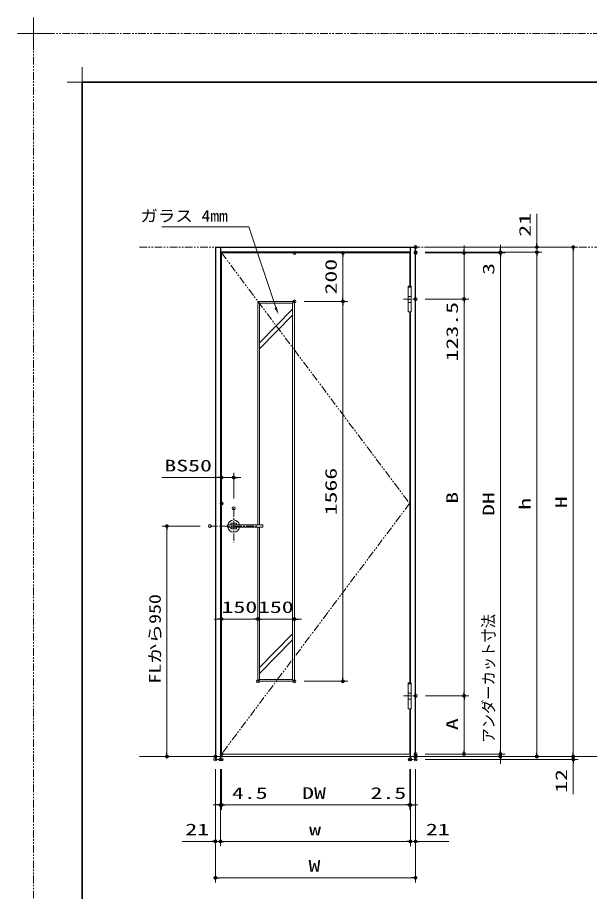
# Model space of a CAD drawing. Units: millimetres, scale not verified. Extents: x -1306 to 1306, y -607 to 607.
# Drawn here: x -1306 to -835, y -113 to 607 of the extents above; entities that cross this region are included whole.
import ezdxf
from ezdxf.enums import TextEntityAlignment as Align

# ---------------------------------------------------------------- set-up
doc = ezdxf.new("R2010")
doc.units = ezdxf.units.MM
doc.header["$LTSCALE"] = 5
doc.header["$PDMODE"] = 32
doc.header["$PDSIZE"] = 2.5
for name, pattern in [('USER1', [2.5, 1.25, -0.25, 0.25, -0.25, 0.25, -0.25]), ('USER2', [0.375, 0.25, -0.125]), ('USER3', [2, 1.25, -0.25, 0.25, -0.25])]:
    doc.linetypes.add(name, pattern=pattern)
for name, color, linetype, lineweight in [('0-1_線(黄)', 2, 'Continuous', 15), ('0-2_線(白)', 7, 'Continuous', 30), ('0-3_線(水)', 4, 'Continuous', 9), ('0-4_寸法線', 3, 'Continuous', 13), ('0-5_二点鎖線', 4, 'USER1', 9), ('0-6_点線(水)', 6, 'USER2', 9), ('0-7_0', 3, 'Continuous', 25), ('0-8_DEFPOINTS', 7, 'Continuous', 5), ('0-A_中心線', 3, 'USER3', 9), ('0-C_陰線', 4, 'USER1', 9), ('0-D_図面枠', 7, 'Continuous', 35), ('0-E_一般', 7, 'Continuous', 5)]:
    doc.layers.add(name, color=color, linetype=linetype, lineweight=lineweight)
doc.styles.add('ＭＳ ゴシック', font='')
doc.styles.get('ＭＳ ゴシック').set_extended_font_data('MS Gothic')

# ---------------------------------------------------------------- blocks, each defined once
blk = doc.blocks.new('_DOT')
at = {"layer": '0-7_0'}
blk.add_line((-2.5, 0), (-5, 0), dxfattribs=at)
for points in [[(0, 0), (-2.5, 0), (-2.48, 0.313)], [(0, 0), (-2.48, -0.313), (-2.5, 0)], [(0, 0), (-2.48, 0.313), (-2.421, 0.622)], [(0, 0), (-2.421, -0.622), (-2.48, -0.313)], [(0, 0), (-2.421, 0.622), (-2.324, 0.92)], [(0, 0), (-2.324, -0.92), (-2.421, -0.622)], [(0, 0), (-2.324, 0.92), (-2.191, 1.204)], [(0, 0), (-2.191, -1.204), (-2.324, -0.92)], [(0, 0), (-2.191, 1.204), (-2.023, 1.469)], [(0, 0), (-2.023, -1.469), (-2.191, -1.204)], [(0, 0), (-2.023, 1.469), (-1.822, 1.711)], [(0, 0), (-1.822, -1.711), (-2.023, -1.469)], [(0, 0), (-1.822, 1.711), (-1.594, 1.926)], [(0, 0), (-1.594, -1.926), (-1.822, -1.711)], [(0, 0), (-1.594, 1.926), (-1.34, 2.111)], [(0, 0), (-1.34, -2.111), (-1.594, -1.926)], [(0, 0), (-1.34, 2.111), (-1.064, 2.262)], [(0, 0), (-1.064, -2.262), (-1.34, -2.111)], [(0, 0), (-1.064, 2.262), (-0.773, 2.378)], [(0, 0), (-0.773, -2.378), (-1.064, -2.262)], [(0, 0), (-0.773, 2.378), (-0.468, 2.456)], [(0, 0), (-0.468, -2.456), (-0.773, -2.378)], [(0, 0), (-0.468, 2.456), (-0.157, 2.495)], [(0, 0), (-0.157, -2.495), (-0.468, -2.456)], [(0, 0), (-0.157, 2.495), (0.157, 2.495)], [(0, 0), (0.157, -2.495), (-0.157, -2.495)], [(0, 0), (0.157, 2.495), (0.468, 2.456)], [(0, 0), (0.468, 2.456), (0.773, 2.378)], [(0, 0), (0.773, 2.378), (1.064, 2.262)], [(0, 0), (1.064, 2.262), (1.34, 2.111)], [(0, 0), (1.34, 2.111), (1.594, 1.926)], [(0, 0), (1.594, 1.926), (1.822, 1.711)], [(0, 0), (1.822, 1.711), (2.023, 1.469)], [(0, 0), (2.023, 1.469), (2.191, 1.204)], [(0, 0), (2.191, 1.204), (2.324, 0.92)], [(0, 0), (2.324, 0.92), (2.421, 0.622)], [(0, 0), (2.421, 0.622), (2.48, 0.313)], [(0, 0), (2.48, 0.313), (2.5, 0)], [(0, 0), (0.468, -2.456), (0.157, -2.495)], [(0, 0), (0.773, -2.378), (0.468, -2.456)], [(0, 0), (1.064, -2.262), (0.773, -2.378)], [(0, 0), (1.34, -2.111), (1.064, -2.262)], [(0, 0), (1.594, -1.926), (1.34, -2.111)], [(0, 0), (1.822, -1.711), (1.594, -1.926)], [(0, 0), (2.023, -1.469), (1.822, -1.711)], [(0, 0), (2.191, -1.204), (2.023, -1.469)], [(0, 0), (2.324, -0.92), (2.191, -1.204)], [(0, 0), (2.421, -0.622), (2.324, -0.92)], [(0, 0), (2.48, -0.313), (2.421, -0.622)], [(0, 0), (2.5, 0), (2.48, -0.313)]]:
    blk.add_solid(points, dxfattribs=at)
blk = doc.blocks.new('グループ-13-1')
at = {"layer": '0-E_一般'}
for p, q in [((62041.6, -14029.5), (62041.6, -13365.5)), ((61709.6, -13697.5), (62373.6, -13697.5))]:
    blk.add_line(p, q, dxfattribs=at)

msp = doc.modelspace()

# ---------------------------------------------------------------- linework, layer by layer
at = {"layer": '0-1_線(黄)'}
msp.add_line((-1205.648, -2.05), (-434.868, -2.05), dxfattribs=at)
at = {"layer": '0-2_線(白)'}
for p, q in [((-1143.098, 417.95), (-1143.098, -2.05)), ((-1143.098, 417.95), (-978.098, 417.95)), ((-1138.898, 417.95), (-1138.898, -2.05)), ((-982.298, 413.75), (-1138.898, 413.75)), ((-982.298, 385.75), (-982.298, 417.95)), ((-978.098, -2.05), (-978.098, 417.95)), ((-982.298, 58.55), (-982.298, 364.55)), ((-982.298, -2.05), (-982.298, 37.35))]:
    msp.add_line(p, q, dxfattribs=at)
at = {"layer": '0-3_線(水)'}
for p, q in [((-982.798, 385.75), (-982.798, 413.15)), ((-1106.598, 339.097), (-1079.398, 366.75)), ((-1106.598, 334.097), (-1079.398, 361.75)), ((-982.798, 58.55), (-982.798, 364.55)), ((-1106.598, 71.35), (-1079.398, 99.004)), ((-1106.598, 66.35), (-1079.398, 94.004)), ((-982.798, -0.05), (-982.798, 37.35)), ((-1137.998, -0.05), (-982.798, -0.05))]:
    msp.add_line(p, q, dxfattribs=at)
msp.add_lwpolyline([(-982.798, 413.15), (-1137.998, 413.15), (-1137.998, -0.05)], dxfattribs=at)
at = {"layer": '0-4_寸法線'}
for p, q in [((-878.098, 420.95), (-878.098, 445.284)), ((-938.098, 416.15), (-938.098, 419.15)), ((-908.098, 416.75), (-908.098, 419.75)), ((-1069.998, 413.15), (-1033.998, 413.15)), ((-970.098, 417.95), (-874.098, 417.95)), ((-970.098, 417.95), (-844.098, 417.95)), ((-970.098, 413.75), (-874.098, 413.75)), ((-970.098, 413.75), (-904.098, 413.75)), ((-970.098, 413.75), (-874.098, 413.75)), ((-970.098, 413.15), (-904.098, 413.15)), ((-970.098, 413.15), (-904.098, 413.15)), ((-970.098, 413.15), (-934.098, 413.15)), ((-938.098, 413.15), (-938.098, 375.15)), ((-908.098, 413.75), (-908.098, 413.15)), ((-878.098, 413.75), (-878.098, 417.95)), ((-848.098, 414.95), (-848.098, 0.95)), ((-1037.998, 410.15), (-1037.998, 376.15)), ((-908.098, 410.15), (-908.098, 392.484)), ((-908.098, 410.15), (-908.098, 2.95)), ((-878.098, 410.75), (-878.098, 407.75)), ((-878.098, 410.75), (-878.098, 0.95)), ((-984.198, 377.25), (-984.198, 384.95)), ((-981.798, 377.25), (-981.798, 384.95)), ((-970.098, 375.15), (-934.098, 375.15)), ((-970.098, 375.15), (-934.098, 375.15)), ((-1106.598, 371.75), (-1107.998, 373.15)), ((-1107.998, 188.95), (-1107.998, 373.15)), ((-1106.598, 188.95), (-1106.598, 371.75)), ((-1079.398, 371.75), (-1077.998, 373.15)), ((-1069.998, 373.15), (-1033.998, 373.15)), ((-1069.998, 373.15), (-1033.998, 373.15)), ((-1037.998, 370.15), (-1037.998, 62.95)), ((-981.798, 372.303), (-981.798, 364.55)), ((-938.098, 372.15), (-938.098, 50.95)), ((-938.098, 372.15), (-938.098, 322.579)), ((-1137.998, 214.55), (-1137.998, 231.95)), ((-1127.998, 210.571), (-1127.998, 231.95)), ((-1140.998, 227.95), (-1187.237, 227.95)), ((-1127.998, 227.95), (-1137.998, 227.95)), ((-1124.998, 227.95), (-1121.998, 227.95)), ((-1155.612, 187.95), (-1187.098, 187.95)), ((-1132.978, 188.95), (-1104.219, 188.95)), ((-1130.398, 188.989), (-1125.598, 188.989)), ((-1130.15, 190.35), (-1125.847, 190.35)), ((-1183.098, 184.95), (-1183.098, 0.95)), ((-1132.978, 186.95), (-1104.219, 186.95)), ((-1130.398, 186.912), (-1125.598, 186.912)), ((-1130.15, 185.55), (-1125.847, 185.55)), ((-1106.598, 61.35), (-1106.598, 186.95)), ((-908.098, 2.95), (-908.098, 119.284)), ((-1140.998, 111.278), (-1143.998, 111.278)), ((-1137.998, 7.95), (-1137.998, 115.278)), ((-1137.998, 111.278), (-1107.998, 111.278)), ((-1110.998, 111.278), (-1113.998, 111.278)), ((-1107.998, 67.95), (-1107.998, 115.278)), ((-1107.998, 67.95), (-1107.998, 115.278)), ((-1107.998, 111.278), (-1077.998, 111.278)), ((-1104.998, 111.278), (-1101.998, 111.278)), ((-1077.998, 67.95), (-1077.998, 115.278)), ((-1074.998, 111.278), (-1071.998, 111.278)), ((-1106.598, 61.35), (-1107.998, 59.95)), ((-1079.398, 61.35), (-1106.598, 61.35)), ((-1079.398, 61.35), (-1077.998, 59.95)), ((-1069.998, 59.95), (-1033.998, 59.95)), ((-984.198, 50.05), (-984.198, 57.75)), ((-981.798, 50.05), (-981.798, 57.75)), ((-981.798, 45.103), (-981.798, 37.35)), ((-969.892, 47.95), (-934.098, 47.95)), ((-969.892, 47.95), (-934.098, 47.95)), ((-938.098, 44.95), (-938.098, 2.95)), ((-848.098, 0.95), (-848.098, 3.95)), ((-1151.098, -2.05), (-1187.098, -2.05)), ((-970.298, -2.05), (-874.098, -2.05)), ((-970.298, -2.05), (-904.098, -2.05)), ((-970.298, -2.05), (-844.098, -2.05)), ((-970.098, -0.05), (-904.098, -0.05)), ((-970.098, -0.05), (-904.098, -0.05)), ((-970.098, -0.05), (-934.098, -0.05)), ((-970.098, -2.05), (-844.098, -2.05)), ((-970.098, -4.45), (-844.098, -4.45)), ((-908.098, -2.05), (-908.098, -0.05)), ((-908.098, -5.05), (-908.098, -8.05)), ((-848.098, -2.05), (-848.098, -4.45)), ((-1143.098, -12.45), (-1143.098, -106.05)), ((-1143.098, -12.45), (-1143.098, -76.05)), ((-1138.898, -12.45), (-1138.898, -76.05)), ((-1138.898, -12.45), (-1138.898, -76.05)), ((-1138.898, -12.45), (-1138.898, -46.05)), ((-1137.998, -12.45), (-1137.998, -46.05)), ((-1137.998, -12.45), (-1137.998, -46.05)), ((-982.798, -12.45), (-982.798, -46.05)), ((-982.798, -12.45), (-982.798, -46.05)), ((-982.298, -12.45), (-982.298, -76.05)), ((-982.298, -12.45), (-982.298, -76.05)), ((-982.298, -12.45), (-982.298, -46.05)), ((-978.098, -12.45), (-978.098, -106.05)), ((-978.098, -12.45), (-978.098, -76.05)), ((-848.098, -7.45), (-848.098, -33.211)), ((-1141.898, -42.05), (-1144.898, -42.05)), ((-1138.898, -42.05), (-1137.998, -42.05)), ((-1134.998, -42.05), (-1103.046, -42.05)), ((-1134.998, -42.05), (-985.798, -42.05)), ((-985.798, -42.05), (-1017.751, -42.05)), ((-982.298, -42.05), (-982.798, -42.05)), ((-979.298, -42.05), (-976.298, -42.05)), ((-1146.098, -72.05), (-1170.432, -72.05)), ((-1138.898, -72.05), (-1143.098, -72.05)), ((-985.298, -72.05), (-1135.898, -72.05)), ((-1135.898, -72.05), (-1132.898, -72.05)), ((-985.298, -72.05), (-988.298, -72.05)), ((-982.298, -72.05), (-978.098, -72.05)), ((-975.098, -72.05), (-950.765, -72.05)), ((-981.098, -102.05), (-1140.098, -102.05))]:
    msp.add_line(p, q, dxfattribs=at)
for points in [[(-1187.249, 434.579), (-1115.413, 434.579), (-1093.402, 368.026)], [(-1107.998, 373.15), (-1077.998, 373.15), (-1077.998, 59.95), (-1107.998, 59.95), (-1107.998, 186.95)], [(-1106.598, 371.75), (-1079.398, 371.75), (-1079.398, 61.35)], [(-984.198, 372.303), (-984.198, 364.55), (-981.798, 364.55)], [(-984.198, 45.103), (-984.198, 37.35), (-981.798, 37.35)]]:
    msp.add_lwpolyline(points, dxfattribs=at)
for points in [[(-984.278, 385.75), (-981.718, 385.75), (-981.718, 364.55), (-984.278, 364.55)], [(-981.718, 384.95), (-984.278, 384.95), (-984.278, 385.75), (-981.718, 385.75)], [(-981.718, 372.303), (-984.278, 372.303), (-984.278, 377.25), (-981.718, 377.25)], [(-984.278, 58.55), (-981.718, 58.55), (-981.718, 37.35), (-984.278, 37.35)], [(-981.718, 57.75), (-984.278, 57.75), (-984.278, 58.55), (-981.718, 58.55)], [(-981.718, 45.103), (-984.278, 45.103), (-984.278, 50.05), (-981.718, 50.05)]]:
    msp.add_lwpolyline(points, close=True, dxfattribs=at)
for centre, radius, start, end in [((-1117.198, 187.95), 16, 177.09771, 182.90229), ((-1132.978, 188.75), 0.2, 90, 177.09773), ((-1127.998, 187.95), 5, 11.53696, 168.46304), ((-1080.398, 187.95), 50, 177.46804, 178.85401), ((-1130.15, 190.15), 0.2, 90, 177.46807), ((-1129.398, 188.789), 0.2, 90, 126.29305), ((-1126.598, 188.789), 0.2, 53.70695, 90), ((-1125.847, 190.15), 0.2, 2.53193, 90), ((-1175.598, 187.95), 50, 1.14599, 2.53196), ((-1104.219, 188.75), 0.2, 2.90227, 90), ((-1119.998, 187.95), 16, 357.09771, 2.90229), ((-1132.978, 187.15), 0.2, 182.90229, 270), ((-1127.998, 187.95), 5, 191.53695, 348.46305), ((-1080.398, 187.95), 50, 181.14599, 182.53196), ((-1130.15, 185.75), 0.2, 182.53196, 270), ((-1129.398, 187.112), 0.2, 233.70828, 270), ((-1126.598, 187.112), 0.2, 270, 306.29171), ((-1125.847, 185.75), 0.2, 270, 357.46804), ((-1175.598, 187.95), 50, 357.46804, 358.85401), ((-1104.219, 187.15), 0.2, 270, 357.09771)]:
    msp.add_arc(centre, radius, start, end, dxfattribs=at)
msp.add_solid([(-1091.074, 362.496), (-1094.362, 367.622), (-1092.441, 368.43)], dxfattribs=at)
at = {"layer": '0-5_二点鎖線'}
msp.add_lwpolyline([(-1137.998, 413.15), (-982.998, 206.55), (-1137.998, -0.05)], dxfattribs=at)
at = {"layer": '0-6_点線(水)', "color": 4}
for p, q in [((-1143.098, -2.05), (-1143.098, -4.45)), ((-1143.098, -4.45), (-1138.898, -4.45)), ((-1138.898, -2.05), (-1138.898, -4.45)), ((-982.298, -2.05), (-982.298, -4.45)), ((-978.098, -4.45), (-982.298, -4.45)), ((-978.098, -2.05), (-978.098, -4.45))]:
    msp.add_line(p, q, dxfattribs=at)
at = {"layer": '0-8_DEFPOINTS'}
for p, q in [((-1252.964, 541.55), (-1252.964, 566.45)), ((-1265.414, 554), (-1240.514, 554))]:
    msp.add_line(p, q, dxfattribs=at)
for p in [(-978.098, 417.95), (-1077.998, 413.15), (-978.098, 413.75), (-978.098, 413.15), (-908.098, 413.15), (-878.098, 413.75), (-978.098, 375.15), (-938.098, 375.15), (-1077.998, 373.15), (-1037.998, 373.15), (-1127.998, 227.95), (-1137.998, 206.55), (-1127.998, 202.571), (-1147.612, 187.95), (-1107.998, 111.278), (-1077.998, 111.278), (-1107.998, 59.95), (-1077.998, 59.95), (-1077.998, 59.95), (-1037.998, 59.95), (-977.892, 47.95), (-938.098, 47.95), (-1137.998, -0.05), (-978.098, -0.05), (-938.098, -0.05), (-908.098, -0.05), (-1183.098, -2.05), (-1143.098, -2.05), (-1143.098, -4.45), (-1138.898, -4.45), (-1137.998, -4.45), (-982.798, -4.45), (-982.298, -4.45), (-978.298, -2.05), (-978.098, -2.05), (-978.098, -4.45), (-978.098, -4.45), (-908.098, -2.05), (-878.098, -2.05), (-848.098, -2.05), (-848.098, -4.45), (-1137.998, -42.05), (-982.798, -42.05), (-982.298, -42.05), (-1143.098, -72.05), (-1138.898, -72.05), (-982.298, -72.05), (-1143.098, -102.05)]:
    msp.add_point(p, dxfattribs=at)
at = {"layer": '0-A_中心線'}
for p, q in [((-988.105, 375.15), (-977.892, 375.15)), ((-1127.998, 201.919), (-1127.998, 173.981)), ((-1147.612, 187.95), (-1108.385, 187.95)), ((-988.105, 47.95), (-977.892, 47.95))]:
    msp.add_line(p, q, dxfattribs=at)
at = {"layer": '0-C_陰線'}
for p, q in [((387.036, 594), (-1292.964, 594)), ((-1292.964, -594), (-1292.964, 594)), ((-1205.648, 417.95), (-434.868, 417.95))]:
    msp.add_line(p, q, dxfattribs=at)
at = {"layer": '0-D_図面枠'}
msp.add_lwpolyline([(-1252.964, -554), (347.036, -554), (347.036, 554), (-1252.964, 554)], close=True, dxfattribs=at)

# ---------------------------------------------------------------- block references
at = {"layer": '0-4_寸法線', "xscale": 0.6, "yscale": 0.6}
for p, rotation in [((-878.098, 417.95), 270), ((-848.098, 417.95), 90), ((-1037.998, 413.15), 90), ((-938.098, 413.15), 270), ((-908.098, 413.75), 270), ((-908.098, 413.15), 90), ((-908.098, 413.15), 90), ((-878.098, 413.75), 90), ((-878.098, 413.75), 90), ((-1037.998, 373.15), 270), ((-938.098, 375.15), 90), ((-938.098, 375.15), 90), ((-1037.998, 373.15), 90), ((-1127.998, 227.95), 180), ((-1183.098, 187.95), 90), ((-1107.998, 111.278), 180), ((-1077.998, 111.278), 180), ((-1037.998, 59.95), 270), ((-938.098, 47.95), 270), ((-938.098, 47.95), 90), ((-1183.098, -2.05), 270), ((-938.098, -0.05), 270), ((-908.098, -0.05), 270), ((-908.098, -0.05), 270), ((-878.098, -2.05), 270), ((-848.098, -2.05), 270), ((-848.098, -2.05), 270), ((-908.098, -2.05), 90), ((-848.098, -4.45), 90), ((-1137.998, -42.05), 180), ((-1137.998, -42.05), 180), ((-982.298, -42.05), 180), ((-1138.898, -72.05), 180), ((-1138.898, -72.05), 180), ((-978.098, -72.05), 180), ((-1143.098, -102.05), 180)]:
    msp.add_blockref('_DOT', p, dxfattribs=dict(at, rotation=rotation))
for p in [(-1137.998, 227.95), (-1137.998, 111.278), (-1107.998, 111.278), (-1138.898, -42.05), (-982.798, -42.05), (-982.798, -42.05), (-1143.098, -72.05), (-982.298, -72.05), (-982.298, -72.05), (-978.098, -102.05)]:
    msp.add_blockref('_DOT', p, dxfattribs=at)
at = {"layer": '0-C_陰線', "xscale": 0.04, "yscale": 0.04}
msp.add_blockref('グループ-13-1', (-3774.629, 1141.9), dxfattribs=at)

# ---------------------------------------------------------------- texts
at = {"layer": '0-4_寸法線', "style": 'ＭＳ ゴシック'}
for s, height, width, p in [('ガラス 4mm', 9.621, 1.1, (-1205.003, 435.972)), ('BS50', 9.604, 1.5, (-1185.141, 230.1)), ('150', 9.604, 1.5, (-1137.998, 113.428)), ('150', 9.604, 1.5, (-1107.998, 113.428)), ('4.5', 9.604, 1.5, (-1129.427, -39.9)), ('DW', 9.604, 1.5, (-1071.589, -39.9)), ('2.5', 9.604, 1.5, (-1015.179, -39.9)), ('21', 9.604, 1.5, (-1167.86, -69.9)), ('21', 9.604, 1.5, (-969.527, -69.9)), ('w', 9.604, 1.5, (-1065.837, -69.9)), ('W', 9.604, 1.5, (-1066.313, -99.9))]:
    msp.add_text(s, height=height, dxfattribs=dict(at, width=width)).set_placement(p, align=Align.BOTTOM_LEFT)
for s, height, width, p in [('21', 9.604, 1.5, (-880.248, 426.522)), ('200', 9.604, 1.5, (-1040.148, 378.865)), ('3', 9.604, 1.5, (-910.248, 395.055)), ('123.5', 9.604, 1.5, (-940.248, 323.722)), ('1566', 9.604, 1.5, (-1040.148, 196.789)), ('B', 9.604, 1.5, (-940.248, 206.312)), ('DH', 9.604, 1.5, (-910.248, 196.312)), ('h', 9.604, 1.5, (-880.248, 201.327)), ('H', 9.604, 1.5, (-850.248, 202.712)), ('FLから950', 9.621, 1.25, (-1185.248, 58.093)), ('アンダーカット寸法', 9.604, 0.9, (-910.248, 9.362)), ('A', 9.604, 1.5, (-940.248, 19.665)), ('12', 9.604, 1.5, (-850.248, -32.069))]:
    msp.add_text(s, height=height, rotation=90, dxfattribs=dict(at, width=width)).set_placement(p, align=Align.BOTTOM_LEFT)

doc.saveas('drawing.dxf')
